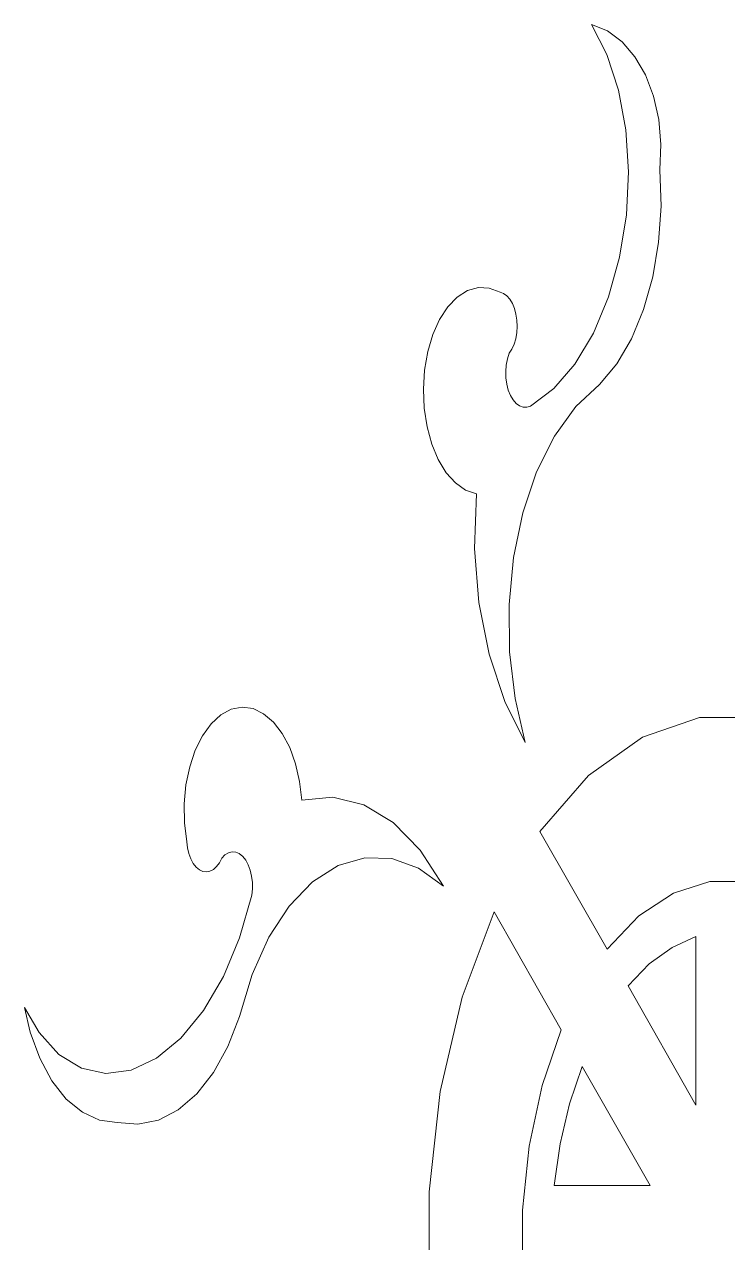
# Model space of a CAD drawing. Header units: centimetres. Extents: x -27 to -16.8, y -8.8 to 8.7.
# Drawn here: x -21.481 to -19.277, y -4.413 to -0.595 of the extents above; entities that cross this region are included whole.
import ezdxf

# ---------------------------------------------------------------- set-up
doc = ezdxf.new("R2010")
doc.units = ezdxf.units.CM
doc.header["$MEASUREMENT"] = 0
doc.layers.add('layer 1', color=7, linetype='Continuous')

msp = doc.modelspace()

# ---------------------------------------------------------------- linework, layer by layer
at = {"layer": 'layer 1', "color": 250, "lineweight": 20}
for points, knots in [([(-19.82001, -1.88541), (-19.82001, -1.88541), (-19.75346, -1.79324), (-19.75346, -1.79324), (-19.75346, -1.79324), (-19.75346, -1.79324), (-19.67842, -1.72357), (-19.67842, -1.72357), (-19.67842, -1.72357), (-19.67842, -1.72357), (-19.62503, -1.65953), (-19.62503, -1.65953), (-19.62503, -1.65953), (-19.62503, -1.65953), (-19.5786, -1.58034), (-19.5786, -1.58034), (-19.5786, -1.58034), (-19.5786, -1.58034), (-19.54058, -1.48861), (-19.54058, -1.48861), (-19.54058, -1.48861), (-19.54058, -1.48861), (-19.51197, -1.38649), (-19.51197, -1.38649), (-19.51197, -1.38649), (-19.51197, -1.38649), (-19.49361, -1.27788), (-19.49361, -1.27788), (-19.49361, -1.27788), (-19.49361, -1.27788), (-19.48612, -1.16494), (-19.48612, -1.16494), (-19.48612, -1.16494), (-19.48612, -1.16494), (-19.48971, -1.05157), (-19.48971, -1.05157), (-19.48971, -1.05157), (-19.48971, -1.05157), (-19.4868, -0.97152), (-19.4868, -0.97152), (-19.4868, -0.97152), (-19.4868, -0.97152), (-19.49346, -0.89363), (-19.49346, -0.89363), (-19.49346, -0.89363), (-19.49346, -0.89363), (-19.5096, -0.82007), (-19.5096, -0.82007), (-19.5096, -0.82007), (-19.5096, -0.82007), (-19.53461, -0.75386), (-19.53461, -0.75386), (-19.53461, -0.75386), (-19.53461, -0.75386), (-19.56773, -0.69674), (-19.56773, -0.69674), (-19.56773, -0.69674), (-19.56773, -0.69674), (-19.60789, -0.65001), (-19.60789, -0.65001), (-19.60789, -0.65001), (-19.60789, -0.65001), (-19.65379, -0.61583), (-19.65379, -0.61583), (-19.65379, -0.61583), (-19.65379, -0.61583), (-19.70405, -0.59549), (-19.70405, -0.59549), (-19.70405, -0.59549), (-19.70405, -0.59549), (-19.6554, -0.69025), (-19.6554, -0.69025), (-19.6554, -0.69025), (-19.6554, -0.69025), (-19.61906, -0.80189), (-19.61906, -0.80189), (-19.61906, -0.80189), (-19.61906, -0.80189), (-19.59627, -0.92608), (-19.59627, -0.92608), (-19.59627, -0.92608), (-19.59627, -0.92608), (-19.58808, -1.05806), (-19.58808, -1.05806), (-19.58808, -1.05806), (-19.58808, -1.05806), (-19.59458, -1.1922), (-19.59458, -1.1922), (-19.59458, -1.1922), (-19.59458, -1.1922), (-19.6157, -1.32461), (-19.6157, -1.32461), (-19.6157, -1.32461), (-19.6157, -1.32461), (-19.65058, -1.44966), (-19.65058, -1.44966), (-19.65058, -1.44966), (-19.65058, -1.44966), (-19.69785, -1.5626), (-19.69785, -1.5626), (-19.69785, -1.5626), (-19.69785, -1.5626), (-19.75591, -1.65996), (-19.75591, -1.65996), (-19.75591, -1.65996), (-19.75591, -1.65996), (-19.82238, -1.73698), (-19.82238, -1.73698), (-19.82238, -1.73698), (-19.82238, -1.73698), (-19.89497, -1.79151), (-19.89497, -1.79151), (-19.89497, -1.79151), (-19.89497, -1.79151), (-19.90637, -1.7954), (-19.90637, -1.7954), (-19.90637, -1.7954), (-19.90637, -1.7954), (-19.91792, -1.79497), (-19.91792, -1.79497), (-19.91792, -1.79497), (-19.91792, -1.79497), (-19.92924, -1.79107), (-19.92924, -1.79107), (-19.92924, -1.79107), (-19.92924, -1.79107), (-19.93987, -1.78329), (-19.93987, -1.78329), (-19.93987, -1.78329), (-19.93987, -1.78329), (-19.94959, -1.77203), (-19.94959, -1.77203), (-19.94959, -1.77203), (-19.94959, -1.77203), (-19.95793, -1.75819), (-19.95793, -1.75819), (-19.95793, -1.75819), (-19.95793, -1.75819), (-19.96458, -1.74131), (-19.96458, -1.74131), (-19.96458, -1.74131), (-19.96458, -1.74131), (-19.96932, -1.72314), (-19.96932, -1.72314), (-19.96932, -1.72314), (-19.96932, -1.72314), (-19.97208, -1.70323), (-19.97208, -1.70323), (-19.97208, -1.70323), (-19.97208, -1.70323), (-19.97261, -1.6829), (-19.97261, -1.6829), (-19.97261, -1.6829), (-19.97261, -1.6829), (-19.97101, -1.66299), (-19.97101, -1.66299), (-19.97101, -1.66299), (-19.97101, -1.66299), (-19.96726, -1.64395), (-19.96726, -1.64395), (-19.96726, -1.64395), (-19.96726, -1.64395), (-19.9616, -1.62621), (-19.9616, -1.62621), (-19.9616, -1.62621), (-19.9616, -1.62621), (-19.95326, -1.61323), (-19.95326, -1.61323), (-19.95326, -1.61323), (-19.95326, -1.61323), (-19.94638, -1.59765), (-19.94638, -1.59765), (-19.94638, -1.59765), (-19.94638, -1.59765), (-19.94133, -1.58034), (-19.94133, -1.58034), (-19.94133, -1.58034), (-19.94133, -1.58034), (-19.93812, -1.5613), (-19.93812, -1.5613), (-19.93812, -1.5613), (-19.93812, -1.5613), (-19.93689, -1.54183), (-19.93689, -1.54183), (-19.93689, -1.54183), (-19.93689, -1.54183), (-19.93773, -1.52236), (-19.93773, -1.52236), (-19.93773, -1.52236), (-19.93773, -1.52236), (-19.94056, -1.50375), (-19.94056, -1.50375), (-19.94056, -1.50375), (-19.94056, -1.50375), (-19.94538, -1.48601), (-19.94538, -1.48601), (-19.94538, -1.48601), (-19.94538, -1.48601), (-19.95196, -1.47), (-19.95196, -1.47), (-19.95196, -1.47), (-19.95196, -1.47), (-19.95999, -1.45659), (-19.95999, -1.45659), (-19.95999, -1.45659), (-19.95999, -1.45659), (-19.9694, -1.44577), (-19.9694, -1.44577), (-19.9694, -1.44577), (-19.9694, -1.44577), (-19.97973, -1.43841), (-19.97973, -1.43841), (-19.97973, -1.43841), (-19.97973, -1.43841), (-19.99059, -1.43452), (-19.99059, -1.43452), (-19.99059, -1.43452), (-19.99059, -1.43452), (-20.02417, -1.42197), (-20.02417, -1.42197), (-20.02417, -1.42197), (-20.02417, -1.42197), (-20.05844, -1.42024), (-20.05844, -1.42024), (-20.05844, -1.42024), (-20.05844, -1.42024), (-20.09233, -1.42976), (-20.09233, -1.42976), (-20.09233, -1.42976), (-20.09233, -1.42976), (-20.12453, -1.4501), (-20.12453, -1.4501), (-20.12453, -1.4501), (-20.12453, -1.4501), (-20.15413, -1.48082), (-20.15413, -1.48082), (-20.15413, -1.48082), (-20.15413, -1.48082), (-20.17999, -1.5202), (-20.17999, -1.5202), (-20.17999, -1.5202), (-20.17999, -1.5202), (-20.20118, -1.56779), (-20.20118, -1.56779), (-20.20118, -1.56779), (-20.20118, -1.56779), (-20.21709, -1.62102), (-20.21709, -1.62102), (-20.21709, -1.62102), (-20.21709, -1.62102), (-20.22703, -1.67857), (-20.22703, -1.67857), (-20.22703, -1.67857), (-20.22703, -1.67857), (-20.23078, -1.73828), (-20.23078, -1.73828), (-20.23078, -1.73828), (-20.23078, -1.73828), (-20.22818, -1.79843), (-20.22818, -1.79843), (-20.22818, -1.79843), (-20.22818, -1.79843), (-20.2193, -1.85641), (-20.2193, -1.85641), (-20.2193, -1.85641), (-20.2193, -1.85641), (-20.20439, -1.91093), (-20.20439, -1.91093), (-20.20439, -1.91093), (-20.20439, -1.91093), (-20.18412, -1.9594), (-20.18412, -1.9594), (-20.18412, -1.9594), (-20.18412, -1.9594), (-20.15903, -2.00051), (-20.15903, -2.00051), (-20.15903, -2.00051), (-20.15903, -2.00051), (-20.13004, -2.03253), (-20.13004, -2.03253), (-20.13004, -2.03253), (-20.13004, -2.03253), (-20.09821, -2.05503), (-20.09821, -2.05503), (-20.09821, -2.05503), (-20.09821, -2.05503), (-20.06448, -2.06628), (-20.06448, -2.06628), (-20.06448, -2.06628), (-20.06448, -2.06628), (-20.07007, -2.23763), (-20.07007, -2.23763), (-20.07007, -2.23763), (-20.07007, -2.23763), (-20.05676, -2.40726), (-20.05676, -2.40726), (-20.05676, -2.40726), (-20.05676, -2.40726), (-20.02493, -2.56909), (-20.02493, -2.56909), (-20.02493, -2.56909), (-20.02493, -2.56909), (-19.9759, -2.71708), (-19.9759, -2.71708), (-19.9759, -2.71708), (-19.9759, -2.71708), (-19.91157, -2.84559), (-19.91157, -2.84559), (-19.91157, -2.84559), (-19.91157, -2.84559), (-19.94347, -2.70756), (-19.94347, -2.70756), (-19.94347, -2.70756), (-19.94347, -2.70756), (-19.96053, -2.56173), (-19.96053, -2.56173), (-19.96053, -2.56173), (-19.96053, -2.56173), (-19.96206, -2.41288), (-19.96206, -2.41288), (-19.96206, -2.41288), (-19.96206, -2.41288), (-19.94798, -2.26576), (-19.94798, -2.26576), (-19.94798, -2.26576), (-19.94798, -2.26576), (-19.91891, -2.12599), (-19.91891, -2.12599), (-19.91891, -2.12599), (-19.91891, -2.12599), (-19.87577, -1.99791), (-19.87577, -1.99791), (-19.87577, -1.99791), (-19.87577, -1.99791), (-19.82001, -1.88541), (-19.82001, -1.88541)], [0, 0, 0, 0, 0.0117647, 0.0117647, 0.0117647, 0.0117647, 0.0235294, 0.0235294, 0.0235294, 0.0235294, 0.0352941, 0.0352941, 0.0352941, 0.0352941, 0.0470588, 0.0470588, 0.0470588, 0.0470588, 0.0588235, 0.0588235, 0.0588235, 0.0588235, 0.0705882, 0.0705882, 0.0705882, 0.0705882, 0.0823529, 0.0823529, 0.0823529, 0.0823529, 0.0941176, 0.0941176, 0.0941176, 0.0941176, 0.1058824, 0.1058824, 0.1058824, 0.1058824, 0.1176471, 0.1176471, 0.1176471, 0.1176471, 0.1294118, 0.1294118, 0.1294118, 0.1294118, 0.1411765, 0.1411765, 0.1411765, 0.1411765, 0.1529412, 0.1529412, 0.1529412, 0.1529412, 0.1647059, 0.1647059, 0.1647059, 0.1647059, 0.1764706, 0.1764706, 0.1764706, 0.1764706, 0.1882353, 0.1882353, 0.1882353, 0.1882353, 0.2, 0.2, 0.2, 0.2, 0.2117647, 0.2117647, 0.2117647, 0.2117647, 0.2235294, 0.2235294, 0.2235294, 0.2235294, 0.2352941, 0.2352941, 0.2352941, 0.2352941, 0.2470588, 0.2470588, 0.2470588, 0.2470588, 0.2588235, 0.2588235, 0.2588235, 0.2588235, 0.2705882, 0.2705882, 0.2705882, 0.2705882, 0.2823529, 0.2823529, 0.2823529, 0.2823529, 0.2941176, 0.2941176, 0.2941176, 0.2941176, 0.3058824, 0.3058824, 0.3058824, 0.3058824, 0.3176471, 0.3176471, 0.3176471, 0.3176471, 0.3294118, 0.3294118, 0.3294118, 0.3294118, 0.3411765, 0.3411765, 0.3411765, 0.3411765, 0.3529412, 0.3529412, 0.3529412, 0.3529412, 0.3647059, 0.3647059, 0.3647059, 0.3647059, 0.3764706, 0.3764706, 0.3764706, 0.3764706, 0.3882353, 0.3882353, 0.3882353, 0.3882353, 0.4, 0.4, 0.4, 0.4, 0.4117647, 0.4117647, 0.4117647, 0.4117647, 0.4235294, 0.4235294, 0.4235294, 0.4235294, 0.4352941, 0.4352941, 0.4352941, 0.4352941, 0.4470588, 0.4470588, 0.4470588, 0.4470588, 0.4588235, 0.4588235, 0.4588235, 0.4588235, 0.4705882, 0.4705882, 0.4705882, 0.4705882, 0.4823529, 0.4823529, 0.4823529, 0.4823529, 0.4941176, 0.4941176, 0.4941176, 0.4941176, 0.5058824, 0.5058824, 0.5058824, 0.5058824, 0.5176471, 0.5176471, 0.5176471, 0.5176471, 0.5294118, 0.5294118, 0.5294118, 0.5294118, 0.5411765, 0.5411765, 0.5411765, 0.5411765, 0.5529412, 0.5529412, 0.5529412, 0.5529412, 0.5647059, 0.5647059, 0.5647059, 0.5647059, 0.5764706, 0.5764706, 0.5764706, 0.5764706, 0.5882353, 0.5882353, 0.5882353, 0.5882353, 0.6, 0.6, 0.6, 0.6, 0.6117647, 0.6117647, 0.6117647, 0.6117647, 0.6235294, 0.6235294, 0.6235294, 0.6235294, 0.6352941, 0.6352941, 0.6352941, 0.6352941, 0.6470588, 0.6470588, 0.6470588, 0.6470588, 0.6588235, 0.6588235, 0.6588235, 0.6588235, 0.6705882, 0.6705882, 0.6705882, 0.6705882, 0.6823529, 0.6823529, 0.6823529, 0.6823529, 0.6941176, 0.6941176, 0.6941176, 0.6941176, 0.7058824, 0.7058824, 0.7058824, 0.7058824, 0.7176471, 0.7176471, 0.7176471, 0.7176471, 0.7294118, 0.7294118, 0.7294118, 0.7294118, 0.7411765, 0.7411765, 0.7411765, 0.7411765, 0.7529412, 0.7529412, 0.7529412, 0.7529412, 0.7647059, 0.7647059, 0.7647059, 0.7647059, 0.7764706, 0.7764706, 0.7764706, 0.7764706, 0.7882353, 0.7882353, 0.7882353, 0.7882353, 0.8, 0.8, 0.8, 0.8, 0.8117647, 0.8117647, 0.8117647, 0.8117647, 0.8235294, 0.8235294, 0.8235294, 0.8235294, 0.8352941, 0.8352941, 0.8352941, 0.8352941, 0.8470588, 0.8470588, 0.8470588, 0.8470588, 0.8588235, 0.8588235, 0.8588235, 0.8588235, 0.8705882, 0.8705882, 0.8705882, 0.8705882, 0.8823529, 0.8823529, 0.8823529, 0.8823529, 0.8941176, 0.8941176, 0.8941176, 0.8941176, 0.9058824, 0.9058824, 0.9058824, 0.9058824, 0.9176471, 0.9176471, 0.9176471, 0.9176471, 0.9294118, 0.9294118, 0.9294118, 0.9294118, 0.9411765, 0.9411765, 0.9411765, 0.9411765, 0.9529412, 0.9529412, 0.9529412, 0.9529412, 0.9647059, 0.9647059, 0.9647059, 0.9647059, 0.9764706, 0.9764706, 0.9764706, 0.9764706, 1, 1, 1, 1]), ([(-20.61837, -2.96805), (-20.61837, -2.96805), (-20.63107, -2.91223), (-20.63107, -2.91223), (-20.63107, -2.91223), (-20.63107, -2.91223), (-20.64943, -2.86117), (-20.64943, -2.86117), (-20.64943, -2.86117), (-20.64943, -2.86117), (-20.67283, -2.81704), (-20.67283, -2.81704), (-20.67283, -2.81704), (-20.67283, -2.81704), (-20.70045, -2.78155), (-20.70045, -2.78155), (-20.70045, -2.78155), (-20.70045, -2.78155), (-20.73135, -2.75559), (-20.73135, -2.75559), (-20.73135, -2.75559), (-20.73135, -2.75559), (-20.76447, -2.73958), (-20.76447, -2.73958), (-20.76447, -2.73958), (-20.76447, -2.73958), (-20.79867, -2.73525), (-20.79867, -2.73525), (-20.79867, -2.73525), (-20.79867, -2.73525), (-20.83278, -2.74174), (-20.83278, -2.74174), (-20.83278, -2.74174), (-20.83278, -2.74174), (-20.8656, -2.75949), (-20.8656, -2.75949), (-20.8656, -2.75949), (-20.8656, -2.75949), (-20.89596, -2.78718), (-20.89596, -2.78718), (-20.89596, -2.78718), (-20.89596, -2.78718), (-20.92289, -2.82439), (-20.92289, -2.82439), (-20.92289, -2.82439), (-20.92289, -2.82439), (-20.94546, -2.86983), (-20.94546, -2.86983), (-20.94546, -2.86983), (-20.94546, -2.86983), (-20.9629, -2.92175), (-20.9629, -2.92175), (-20.9629, -2.92175), (-20.9629, -2.92175), (-20.97452, -2.97844), (-20.97452, -2.97844), (-20.97452, -2.97844), (-20.97452, -2.97844), (-20.97995, -3.03772), (-20.97995, -3.03772), (-20.97995, -3.03772), (-20.97995, -3.03772), (-20.97911, -3.09786), (-20.97911, -3.09786), (-20.97911, -3.09786), (-20.97911, -3.09786), (-20.97185, -3.15671), (-20.97185, -3.15671), (-20.97185, -3.15671), (-20.97185, -3.15671), (-20.96955, -3.17575), (-20.96955, -3.17575), (-20.96955, -3.17575), (-20.96955, -3.17575), (-20.96534, -3.19393), (-20.96534, -3.19393), (-20.96534, -3.19393), (-20.96534, -3.19393), (-20.95922, -3.21037), (-20.95922, -3.21037), (-20.95922, -3.21037), (-20.95922, -3.21037), (-20.95157, -3.22465), (-20.95157, -3.22465), (-20.95157, -3.22465), (-20.95157, -3.22465), (-20.94255, -3.23633), (-20.94255, -3.23633), (-20.94255, -3.23633), (-20.94255, -3.23633), (-20.93245, -3.24455), (-20.93245, -3.24455), (-20.93245, -3.24455), (-20.93245, -3.24455), (-20.92167, -3.24975), (-20.92167, -3.24975), (-20.92167, -3.24975), (-20.92167, -3.24975), (-20.91057, -3.25105), (-20.91057, -3.25105), (-20.91057, -3.25105), (-20.91057, -3.25105), (-20.89948, -3.24888), (-20.89948, -3.24888), (-20.89948, -3.24888), (-20.89948, -3.24888), (-20.88877, -3.24326), (-20.88877, -3.24326), (-20.88877, -3.24326), (-20.88877, -3.24326), (-20.87891, -3.23417), (-20.87891, -3.23417), (-20.87891, -3.23417), (-20.87891, -3.23417), (-20.87003, -3.22249), (-20.87003, -3.22249), (-20.87003, -3.22249), (-20.87003, -3.22249), (-20.86261, -3.20777), (-20.86261, -3.20777), (-20.86261, -3.20777), (-20.86261, -3.20777), (-20.85259, -3.19782), (-20.85259, -3.19782), (-20.85259, -3.19782), (-20.85259, -3.19782), (-20.84165, -3.19133), (-20.84165, -3.19133), (-20.84165, -3.19133), (-20.84165, -3.19133), (-20.83026, -3.1883), (-20.83026, -3.1883), (-20.83026, -3.1883), (-20.83026, -3.1883), (-20.81871, -3.18917), (-20.81871, -3.18917), (-20.81871, -3.18917), (-20.81871, -3.18917), (-20.80746, -3.19393), (-20.80746, -3.19393), (-20.80746, -3.19393), (-20.80746, -3.19393), (-20.79691, -3.20258), (-20.79691, -3.20258), (-20.79691, -3.20258), (-20.79691, -3.20258), (-20.7875, -3.21426), (-20.7875, -3.21426), (-20.7875, -3.21426), (-20.7875, -3.21426), (-20.77946, -3.22898), (-20.77946, -3.22898), (-20.77946, -3.22898), (-20.77946, -3.22898), (-20.77312, -3.24585), (-20.77312, -3.24585), (-20.77312, -3.24585), (-20.77312, -3.24585), (-20.76876, -3.26446), (-20.76876, -3.26446), (-20.76876, -3.26446), (-20.76876, -3.26446), (-20.76646, -3.28436), (-20.76646, -3.28436), (-20.76646, -3.28436), (-20.76646, -3.28436), (-20.76631, -3.3047), (-20.76631, -3.3047), (-20.76631, -3.3047), (-20.76631, -3.3047), (-20.7683, -3.32461), (-20.7683, -3.32461), (-20.7683, -3.32461), (-20.7683, -3.32461), (-20.80647, -3.45745), (-20.80647, -3.45745), (-20.80647, -3.45745), (-20.80647, -3.45745), (-20.85749, -3.57947), (-20.85749, -3.57947), (-20.85749, -3.57947), (-20.85749, -3.57947), (-20.9196, -3.68549), (-20.9196, -3.68549), (-20.9196, -3.68549), (-20.9196, -3.68549), (-20.99028, -3.77203), (-20.99028, -3.77203), (-20.99028, -3.77203), (-20.99028, -3.77203), (-21.06693, -3.83521), (-21.06693, -3.83521), (-21.06693, -3.83521), (-21.06693, -3.83521), (-21.14648, -3.87285), (-21.14648, -3.87285), (-21.14648, -3.87285), (-21.14648, -3.87285), (-21.22596, -3.88324), (-21.22596, -3.88324), (-21.22596, -3.88324), (-21.22596, -3.88324), (-21.3023, -3.86636), (-21.3023, -3.86636), (-21.3023, -3.86636), (-21.3023, -3.86636), (-21.37259, -3.82309), (-21.37259, -3.82309), (-21.37259, -3.82309), (-21.37259, -3.82309), (-21.4341, -3.75429), (-21.4341, -3.75429), (-21.4341, -3.75429), (-21.4341, -3.75429), (-21.48091, -3.67597), (-21.48091, -3.67597), (-21.48091, -3.67597), (-21.48091, -3.67597), (-21.46324, -3.75342), (-21.46324, -3.75342), (-21.46324, -3.75342), (-21.46324, -3.75342), (-21.43295, -3.83521), (-21.43295, -3.83521), (-21.43295, -3.83521), (-21.43295, -3.83521), (-21.39462, -3.90617), (-21.39462, -3.90617), (-21.39462, -3.90617), (-21.39462, -3.90617), (-21.34949, -3.96286), (-21.34949, -3.96286), (-21.34949, -3.96286), (-21.34949, -3.96286), (-21.29924, -4.0044), (-21.29924, -4.0044), (-21.29924, -4.0044), (-21.29924, -4.0044), (-21.24546, -4.02906), (-21.24546, -4.02906), (-21.24546, -4.02906), (-21.24546, -4.02906), (-21.19001, -4.03599), (-21.19001, -4.03599), (-21.19001, -4.03599), (-21.19001, -4.03599), (-21.12537, -4.04204), (-21.12537, -4.04204), (-21.12537, -4.04204), (-21.12537, -4.04204), (-21.06111, -4.02906), (-21.06111, -4.02906), (-21.06111, -4.02906), (-21.06111, -4.02906), (-20.99908, -3.99704), (-20.99908, -3.99704), (-20.99908, -3.99704), (-20.99908, -3.99704), (-20.94102, -3.94685), (-20.94102, -3.94685), (-20.94102, -3.94685), (-20.94102, -3.94685), (-20.88877, -3.87978), (-20.88877, -3.87978), (-20.88877, -3.87978), (-20.88877, -3.87978), (-20.84364, -3.79843), (-20.84364, -3.79843), (-20.84364, -3.79843), (-20.84364, -3.79843), (-20.80716, -3.70453), (-20.80716, -3.70453), (-20.80716, -3.70453), (-20.80716, -3.70453), (-20.76753, -3.57298), (-20.76753, -3.57298), (-20.76753, -3.57298), (-20.76753, -3.57298), (-20.7149, -3.45615), (-20.7149, -3.45615), (-20.7149, -3.45615), (-20.7149, -3.45615), (-20.65096, -3.35836), (-20.65096, -3.35836), (-20.65096, -3.35836), (-20.65096, -3.35836), (-20.57791, -3.28263), (-20.57791, -3.28263), (-20.57791, -3.28263), (-20.57791, -3.28263), (-20.49812, -3.23157), (-20.49812, -3.23157), (-20.49812, -3.23157), (-20.49812, -3.23157), (-20.41444, -3.20691), (-20.41444, -3.20691), (-20.41444, -3.20691), (-20.41444, -3.20691), (-20.32961, -3.2095), (-20.32961, -3.2095), (-20.32961, -3.2095), (-20.32961, -3.2095), (-20.24646, -3.23936), (-20.24646, -3.23936), (-20.24646, -3.23936), (-20.24646, -3.23936), (-20.1679, -3.29561), (-20.1679, -3.29561), (-20.1679, -3.29561), (-20.1679, -3.29561), (-20.24118, -3.18268), (-20.24118, -3.18268), (-20.24118, -3.18268), (-20.24118, -3.18268), (-20.32548, -3.09657), (-20.32548, -3.09657), (-20.32548, -3.09657), (-20.32548, -3.09657), (-20.41773, -3.04075), (-20.41773, -3.04075), (-20.41773, -3.04075), (-20.41773, -3.04075), (-20.51434, -3.01738), (-20.51434, -3.01738), (-20.51434, -3.01738), (-20.51434, -3.01738), (-20.61179, -3.0269), (-20.61179, -3.0269), (-20.61179, -3.0269), (-20.61179, -3.0269), (-20.61837, -2.96805), (-20.61837, -2.96805)], [0, 0, 0, 0, 0.0119048, 0.0119048, 0.0119048, 0.0119048, 0.0238095, 0.0238095, 0.0238095, 0.0238095, 0.0357143, 0.0357143, 0.0357143, 0.0357143, 0.047619, 0.047619, 0.047619, 0.047619, 0.0595238, 0.0595238, 0.0595238, 0.0595238, 0.0714286, 0.0714286, 0.0714286, 0.0714286, 0.0833333, 0.0833333, 0.0833333, 0.0833333, 0.0952381, 0.0952381, 0.0952381, 0.0952381, 0.1071429, 0.1071429, 0.1071429, 0.1071429, 0.1190476, 0.1190476, 0.1190476, 0.1190476, 0.1309524, 0.1309524, 0.1309524, 0.1309524, 0.1428571, 0.1428571, 0.1428571, 0.1428571, 0.1547619, 0.1547619, 0.1547619, 0.1547619, 0.1666667, 0.1666667, 0.1666667, 0.1666667, 0.1785714, 0.1785714, 0.1785714, 0.1785714, 0.1904762, 0.1904762, 0.1904762, 0.1904762, 0.202381, 0.202381, 0.202381, 0.202381, 0.2142857, 0.2142857, 0.2142857, 0.2142857, 0.2261905, 0.2261905, 0.2261905, 0.2261905, 0.2380952, 0.2380952, 0.2380952, 0.2380952, 0.25, 0.25, 0.25, 0.25, 0.2619048, 0.2619048, 0.2619048, 0.2619048, 0.2738095, 0.2738095, 0.2738095, 0.2738095, 0.2857143, 0.2857143, 0.2857143, 0.2857143, 0.297619, 0.297619, 0.297619, 0.297619, 0.3095238, 0.3095238, 0.3095238, 0.3095238, 0.3214286, 0.3214286, 0.3214286, 0.3214286, 0.3333333, 0.3333333, 0.3333333, 0.3333333, 0.3452381, 0.3452381, 0.3452381, 0.3452381, 0.3571429, 0.3571429, 0.3571429, 0.3571429, 0.3690476, 0.3690476, 0.3690476, 0.3690476, 0.3809524, 0.3809524, 0.3809524, 0.3809524, 0.3928571, 0.3928571, 0.3928571, 0.3928571, 0.4047619, 0.4047619, 0.4047619, 0.4047619, 0.4166667, 0.4166667, 0.4166667, 0.4166667, 0.4285714, 0.4285714, 0.4285714, 0.4285714, 0.4404762, 0.4404762, 0.4404762, 0.4404762, 0.452381, 0.452381, 0.452381, 0.452381, 0.4642857, 0.4642857, 0.4642857, 0.4642857, 0.4761905, 0.4761905, 0.4761905, 0.4761905, 0.4880952, 0.4880952, 0.4880952, 0.4880952, 0.5, 0.5, 0.5, 0.5, 0.5119048, 0.5119048, 0.5119048, 0.5119048, 0.5238095, 0.5238095, 0.5238095, 0.5238095, 0.5357143, 0.5357143, 0.5357143, 0.5357143, 0.547619, 0.547619, 0.547619, 0.547619, 0.5595238, 0.5595238, 0.5595238, 0.5595238, 0.5714286, 0.5714286, 0.5714286, 0.5714286, 0.5833333, 0.5833333, 0.5833333, 0.5833333, 0.5952381, 0.5952381, 0.5952381, 0.5952381, 0.6071429, 0.6071429, 0.6071429, 0.6071429, 0.6190476, 0.6190476, 0.6190476, 0.6190476, 0.6309524, 0.6309524, 0.6309524, 0.6309524, 0.6428571, 0.6428571, 0.6428571, 0.6428571, 0.6547619, 0.6547619, 0.6547619, 0.6547619, 0.6666667, 0.6666667, 0.6666667, 0.6666667, 0.6785714, 0.6785714, 0.6785714, 0.6785714, 0.6904762, 0.6904762, 0.6904762, 0.6904762, 0.702381, 0.702381, 0.702381, 0.702381, 0.7142857, 0.7142857, 0.7142857, 0.7142857, 0.7261905, 0.7261905, 0.7261905, 0.7261905, 0.7380952, 0.7380952, 0.7380952, 0.7380952, 0.75, 0.75, 0.75, 0.75, 0.7619048, 0.7619048, 0.7619048, 0.7619048, 0.7738095, 0.7738095, 0.7738095, 0.7738095, 0.7857143, 0.7857143, 0.7857143, 0.7857143, 0.797619, 0.797619, 0.797619, 0.797619, 0.8095238, 0.8095238, 0.8095238, 0.8095238, 0.8214286, 0.8214286, 0.8214286, 0.8214286, 0.8333333, 0.8333333, 0.8333333, 0.8333333, 0.8452381, 0.8452381, 0.8452381, 0.8452381, 0.8571429, 0.8571429, 0.8571429, 0.8571429, 0.8690476, 0.8690476, 0.8690476, 0.8690476, 0.8809524, 0.8809524, 0.8809524, 0.8809524, 0.8928571, 0.8928571, 0.8928571, 0.8928571, 0.9047619, 0.9047619, 0.9047619, 0.9047619, 0.9166667, 0.9166667, 0.9166667, 0.9166667, 0.9285714, 0.9285714, 0.9285714, 0.9285714, 0.9404762, 0.9404762, 0.9404762, 0.9404762, 0.952381, 0.952381, 0.952381, 0.952381, 0.9642857, 0.9642857, 0.9642857, 0.9642857, 0.9761905, 0.9761905, 0.9761905, 0.9761905, 1, 1, 1, 1]), ([(-19.33305, -3.28134), (-19.33305, -3.28134), (-19.4471, -3.31768), (-19.4471, -3.31768), (-19.4471, -3.31768), (-19.4471, -3.31768), (-19.55565, -3.38908), (-19.55565, -3.38908), (-19.55565, -3.38908), (-19.55565, -3.38908), (-19.65516, -3.49336), (-19.65516, -3.49336), (-19.65516, -3.49336), (-19.65516, -3.49336), (-19.86537, -3.12426), (-19.86537, -3.12426), (-19.86537, -3.12426), (-19.86537, -3.12426), (-19.71322, -2.94901), (-19.71322, -2.94901), (-19.71322, -2.94901), (-19.71322, -2.94901), (-19.54463, -2.82872), (-19.54463, -2.82872), (-19.54463, -2.82872), (-19.54463, -2.82872), (-19.36602, -2.76727), (-19.36602, -2.76727), (-19.36602, -2.76727), (-19.36602, -2.76727), (-19.18404, -2.76727), (-19.18404, -2.76727), (-19.18404, -2.76727), (-19.18404, -2.76727), (-19.00543, -2.82872), (-19.00543, -2.82872), (-19.00543, -2.82872), (-19.00543, -2.82872), (-18.83691, -2.94901), (-18.83691, -2.94901), (-18.83691, -2.94901), (-18.83691, -2.94901), (-18.68477, -3.12426), (-18.68477, -3.12426), (-18.68477, -3.12426), (-18.68477, -3.12426), (-18.89497, -3.49336), (-18.89497, -3.49336), (-18.89497, -3.49336), (-18.89497, -3.49336), (-18.99449, -3.38908), (-18.99449, -3.38908), (-18.99449, -3.38908), (-18.99449, -3.38908), (-19.10303, -3.31768), (-19.10303, -3.31768), (-19.10303, -3.31768), (-19.10303, -3.31768), (-19.21709, -3.28134), (-19.21709, -3.28134), (-19.21709, -3.28134), (-19.21709, -3.28134), (-19.33305, -3.28134), (-19.33305, -3.28134)], [0, 0, 0, 0, 0.0588235, 0.0588235, 0.0588235, 0.0588235, 0.1176471, 0.1176471, 0.1176471, 0.1176471, 0.1764706, 0.1764706, 0.1764706, 0.1764706, 0.2352941, 0.2352941, 0.2352941, 0.2352941, 0.2941176, 0.2941176, 0.2941176, 0.2941176, 0.3529412, 0.3529412, 0.3529412, 0.3529412, 0.4117647, 0.4117647, 0.4117647, 0.4117647, 0.4705882, 0.4705882, 0.4705882, 0.4705882, 0.5294118, 0.5294118, 0.5294118, 0.5294118, 0.5882353, 0.5882353, 0.5882353, 0.5882353, 0.6470588, 0.6470588, 0.6470588, 0.6470588, 0.7058824, 0.7058824, 0.7058824, 0.7058824, 0.7647059, 0.7647059, 0.7647059, 0.7647059, 0.8235294, 0.8235294, 0.8235294, 0.8235294, 0.8823529, 0.8823529, 0.8823529, 0.8823529, 1, 1, 1, 1]), ([(-19.85833, -4.9053), (-19.85833, -4.9053), (-19.80318, -5.06627), (-19.80318, -5.06627), (-19.80318, -5.06627), (-19.80318, -5.06627), (-20.01376, -5.43631), (-20.01376, -5.43631), (-20.01376, -5.43631), (-20.01376, -5.43631), (-20.10892, -5.18181), (-20.10892, -5.18181), (-20.10892, -5.18181), (-20.10892, -5.18181), (-20.17761, -4.88583), (-20.17761, -4.88583), (-20.17761, -4.88583), (-20.17761, -4.88583), (-20.21265, -4.57255), (-20.21265, -4.57255), (-20.21265, -4.57255), (-20.21265, -4.57255), (-20.21265, -4.25321), (-20.21265, -4.25321), (-20.21265, -4.25321), (-20.21265, -4.25321), (-20.17761, -3.93949), (-20.17761, -3.93949), (-20.17761, -3.93949), (-20.17761, -3.93949), (-20.10892, -3.64351), (-20.10892, -3.64351), (-20.10892, -3.64351), (-20.10892, -3.64351), (-20.0091, -3.37653), (-20.0091, -3.37653), (-20.0091, -3.37653), (-20.0091, -3.37653), (-19.7989, -3.74564), (-19.7989, -3.74564), (-19.7989, -3.74564), (-19.7989, -3.74564), (-19.85833, -3.92045), (-19.85833, -3.92045), (-19.85833, -3.92045), (-19.85833, -3.92045), (-19.89895, -4.11084), (-19.89895, -4.11084), (-19.89895, -4.11084), (-19.89895, -4.11084), (-19.91968, -4.31119), (-19.91968, -4.31119), (-19.91968, -4.31119), (-19.91968, -4.31119), (-19.91968, -4.51457), (-19.91968, -4.51457), (-19.91968, -4.51457), (-19.91968, -4.51457), (-19.89895, -4.71448), (-19.89895, -4.71448), (-19.89895, -4.71448), (-19.89895, -4.71448), (-19.85833, -4.9053), (-19.85833, -4.9053)], [0, 0, 0, 0, 0.0588235, 0.0588235, 0.0588235, 0.0588235, 0.1176471, 0.1176471, 0.1176471, 0.1176471, 0.1764706, 0.1764706, 0.1764706, 0.1764706, 0.2352941, 0.2352941, 0.2352941, 0.2352941, 0.2941176, 0.2941176, 0.2941176, 0.2941176, 0.3529412, 0.3529412, 0.3529412, 0.3529412, 0.4117647, 0.4117647, 0.4117647, 0.4117647, 0.4705882, 0.4705882, 0.4705882, 0.4705882, 0.5294118, 0.5294118, 0.5294118, 0.5294118, 0.5882353, 0.5882353, 0.5882353, 0.5882353, 0.6470588, 0.6470588, 0.6470588, 0.6470588, 0.7058824, 0.7058824, 0.7058824, 0.7058824, 0.7647059, 0.7647059, 0.7647059, 0.7647059, 0.8235294, 0.8235294, 0.8235294, 0.8235294, 0.8823529, 0.8823529, 0.8823529, 0.8823529, 1, 1, 1, 1]), ([(-19.37673, -3.45355), (-19.37673, -3.45355), (-19.37673, -3.9819), (-19.37673, -3.9819), (-19.37673, -3.9819), (-19.37673, -3.9819), (-19.58953, -3.60847), (-19.58953, -3.60847), (-19.58953, -3.60847), (-19.58953, -3.60847), (-19.52291, -3.53966), (-19.52291, -3.53966), (-19.52291, -3.53966), (-19.52291, -3.53966), (-19.45154, -3.48774), (-19.45154, -3.48774), (-19.45154, -3.48774), (-19.45154, -3.48774), (-19.37673, -3.45355), (-19.37673, -3.45355)], [0, 0, 0, 0, 0.1666667, 0.1666667, 0.1666667, 0.1666667, 0.3333333, 0.3333333, 0.3333333, 0.3333333, 0.5, 0.5, 0.5, 0.5, 0.6666667, 0.6666667, 0.6666667, 0.6666667, 1, 1, 1, 1]), ([(-19.52046, -4.23417), (-19.52046, -4.23417), (-19.82138, -4.23417), (-19.82138, -4.23417), (-19.82138, -4.23417), (-19.82138, -4.23417), (-19.80203, -4.10306), (-19.80203, -4.10306), (-19.80203, -4.10306), (-19.80203, -4.10306), (-19.77243, -3.97757), (-19.77243, -3.97757), (-19.77243, -3.97757), (-19.77243, -3.97757), (-19.73326, -3.86074), (-19.73326, -3.86074), (-19.73326, -3.86074), (-19.73326, -3.86074), (-19.52046, -4.23417), (-19.52046, -4.23417)], [0, 0, 0, 0, 0.1666667, 0.1666667, 0.1666667, 0.1666667, 0.3333333, 0.3333333, 0.3333333, 0.3333333, 0.5, 0.5, 0.5, 0.5, 0.6666667, 0.6666667, 0.6666667, 0.6666667, 1, 1, 1, 1])]:
    msp.add_open_spline(points, degree=3, knots=knots, dxfattribs=at)

doc.saveas('drawing.dxf')
